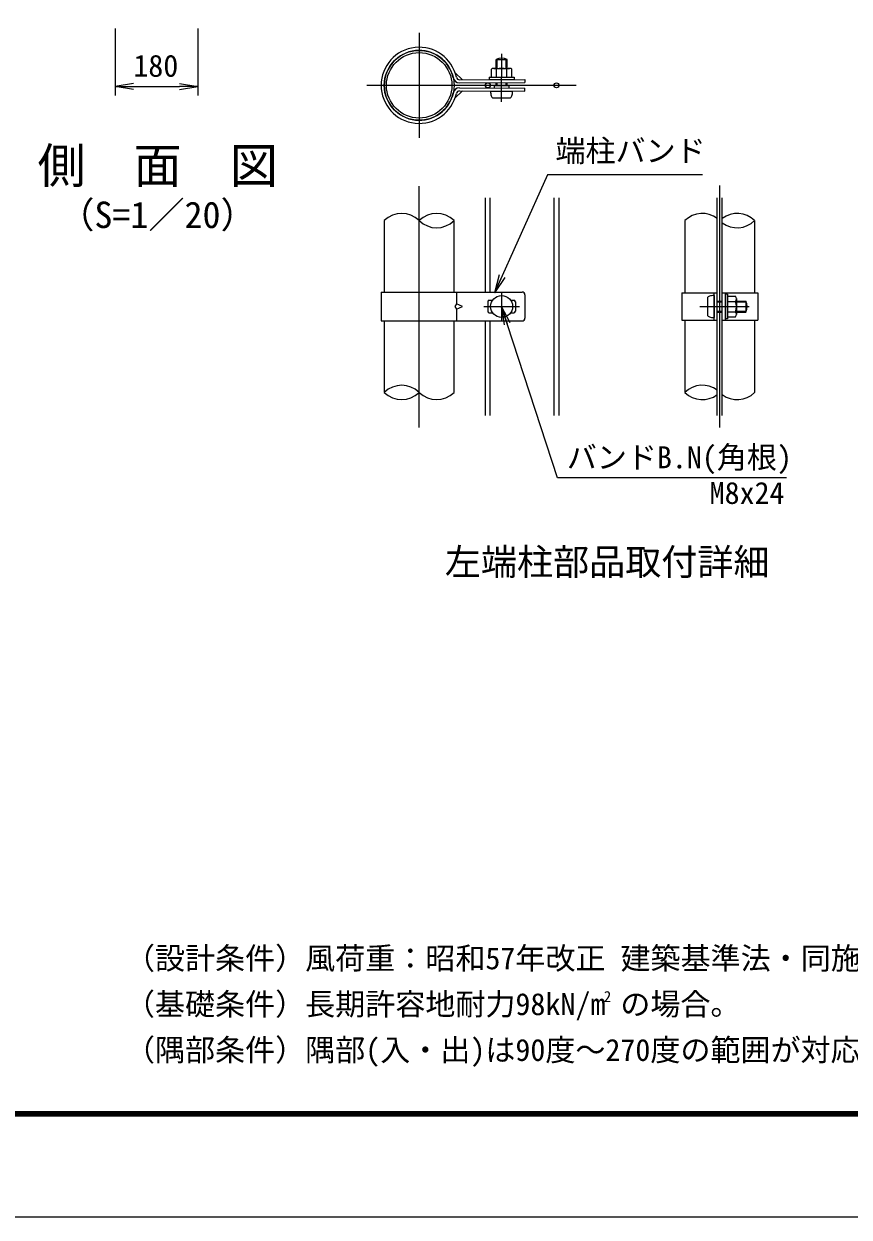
# Model space of a CAD drawing. Units: millimetres, scale not verified. Extents: x -4200 to 4200, y -2970 to 2970.
# Drawn here: x -593 to 1209, y -2970 to -366 of the extents above; entities that cross this region are included whole.
import ezdxf
from ezdxf.enums import TextEntityAlignment as Align

# ---------------------------------------------------------------- set-up
doc = ezdxf.new("R2010")
doc.units = ezdxf.units.MM
doc.header["$LTSCALE"] = 20
doc.linetypes.add('USER1', pattern=[50.8, 31.75, -6.35, 6.35, -6.35])
for name, color, linetype, lineweight in [('0-0_D-TTL-TXT', 7, 'Continuous', 18), ('0-2_D-STR-DIM', 7, 'Continuous', 9), ('0-3_0', 7, 'Continuous', 9), ('0-6_D-STR1', 1, 'Continuous', 18), ('0-8_D-BMK', 2, 'USER1', 13), ('0-9_D-STR2', 7, 'Continuous', 9), ('0-B_D-STR3', 3, 'Continuous', 13), ('0-C_D-STR-TXT', 7, 'Continuous', 9), ('0-F_D-TTL', 7, 'Continuous', 9)]:
    doc.layers.add(name, color=color, linetype=linetype, lineweight=lineweight)
doc.styles.add('ＭＳ ゴシック', font='')
doc.styles.get('ＭＳ ゴシック').set_extended_font_data('MS Gothic')

# ---------------------------------------------------------------- blocks, each defined once
blk = doc.blocks.new('_Open')
at = {"layer": '0-3_0'}
blk.add_line((-20, 3.33), (0, 0), dxfattribs=at)
blk.add_lwpolyline([(-20, -3.33), (0, 0), (-20, 0)], dxfattribs=at)

msp = doc.modelspace()

# ---------------------------------------------------------------- linework, layer by layer
at = {"layer": '0-2_D-STR-DIM'}
for p, q in [((-393.47, -376.02), (-393.47, -522.66)), ((-213.47, -376.02), (-213.47, -522.66)), ((-353.47, -502.66), (-253.47, -502.66))]:
    msp.add_line(p, q, dxfattribs=at)
for centre, start, end in [((231.91, -833.67), 45.18146, 134.81854), ((308.11, -833.67), 45.18146, 134.81854), ((888.33, -833.67), 52.7739, 134.81854), ((964.53, -833.67), 45.18146, 127.2261), ((308.11, -756.99), 225.18146, 314.81854), ((964.53, -756.99), 232.7739, 314.81854), ((231.91, -1208.67), 45.18146, 134.81854), ((231.91, -1131.99), 225.18146, 314.81854), ((308.11, -1131.99), 225.18146, 314.81854), ((888.33, -1208.67), 52.7739, 134.81854), ((888.33, -1131.99), 225.18146, 307.2261), ((964.53, -1131.99), 232.7739, 314.81854)]:
    msp.add_arc(centre, 54.05, start, end, dxfattribs=at)
at = {"layer": '0-6_D-STR1'}
for p, q in [((193.81, -795.33), (193.81, -951.33)), ((346.21, -951.33), (346.21, -795.33)), ((850.23, -795.33), (850.23, -952.83)), ((1002.63, -952.83), (1002.63, -795.33)), ((193.81, -1014.33), (193.81, -1170.33)), ((346.21, -1170.33), (346.21, -1014.33)), ((850.23, -1012.83), (850.23, -1170.33)), ((1002.63, -1170.33), (1002.63, -1012.83))]:
    msp.add_line(p, q, dxfattribs=at)
for radius in [76.2, 71.4]:
    msp.add_circle((270.01, -500.16), radius, dxfattribs=at)
at = {"layer": '0-8_D-BMK'}
for p, q in [((270.01, -385.86), (270.01, -614.46)), ((449.9, -535.95), (450.41, -431.48)), ((612.91, -500.16), (155.71, -500.16)), ((270.01, -1247.02), (270.01, -720.52)), ((926.43, -1247.02), (926.43, -718.65)), ((450.01, -952.83), (450.01, -1012.83)), ((411.01, -982.83), (489.01, -982.83)), ((883.17, -982.83), (990.39, -982.83))]:
    msp.add_line(p, q, dxfattribs=at)
at = {"layer": '0-9_D-STR2'}
for p, q in [((414.61, -951.33), (414.61, -745.33)), ((425.41, -951.33), (425.41, -745.33)), ((564.61, -1220.33), (564.61, -745.33)), ((575.41, -1220.33), (575.41, -745.33)), ((921.03, -1220.33), (921.03, -745.33)), ((931.83, -1220.33), (931.83, -745.33)), ((414.61, -1220.33), (414.61, -1014.33)), ((425.41, -1220.33), (425.41, -1014.33))]:
    msp.add_line(p, q, dxfattribs=at)
for centre in [(420.01, -500.16), (570.01, -500.16)]:
    msp.add_circle(centre, 5.4, dxfattribs=at)
at = {"layer": '0-B_D-STR3'}
for p, q in [((427.64, -482.61), (427.64, -465.21)), ((432.8, -463.11), (467.44, -463.11)), ((438.27, -463.11), (438.35, -443.85)), ((438.35, -443.85), (462.35, -443.97)), ((438.89, -482.61), (438.89, -465.21)), ((440.3, -463.11), (440.38, -442.89)), ((460.24, -463.11), (460.32, -442.99)), ((461.39, -482.61), (461.39, -465.21)), ((462.28, -463.11), (462.35, -443.97)), ((472.64, -482.61), (472.64, -465.21)), ((348.23, -472.1), (364.87, -487.82)), ((357.97, -487.86), (500.98, -487.17)), ((358.01, -494.76), (501.01, -494.07)), ((423.14, -482.61), (423.14, -487.41)), ((423.14, -487.41), (477.14, -487.41)), ((427.64, -482.61), (472.64, -482.61)), ((438.07, -500.85), (438.1, -494.37)), ((440.1, -500.86), (440.13, -494.36)), ((460.04, -500.96), (460.07, -494.26)), ((462.07, -500.97), (462.1, -494.25)), ((501.01, -487.17), (501.01, -494.07)), ((348.23, -528.22), (364.87, -512.5)), ((357.97, -512.46), (500.98, -513.15)), ((358.01, -505.56), (501.01, -506.25)), ((426.01, -512.79), (474.01, -513.02)), ((434.12, -500.83), (434.09, -505.93)), ((434.12, -500.83), (466.03, -500.99)), ((466.03, -500.99), (466, -506.09)), ((501.01, -513.15), (501.01, -506.25)), ((430.44, -527.21), (469.44, -527.4)), ((186.91, -951.33), (494.98, -951.33)), ((186.91, -951.33), (186.91, -1014.33)), ((351.71, -951.33), (351.71, -976.83)), ((500.98, -957.33), (500.98, -1008.33)), ((843.33, -952.83), (921.03, -952.83)), ((843.33, -952.83), (843.33, -1012.83)), ((899.73, -963.33), (899.73, -1002.33)), ((914.13, -1012.83), (914.13, -952.83)), ((914.13, -958.83), (914.13, -1006.83)), ((921.03, -1012.83), (921.03, -952.83)), ((931.83, -1012.83), (931.83, -952.83)), ((931.83, -952.83), (1009.53, -952.83)), ((938.73, -1012.83), (938.73, -952.83)), ((938.73, -955.83), (938.73, -1009.83)), ((943.53, -955.83), (938.73, -955.83)), ((943.53, -960.33), (943.53, -1005.33)), ((943.53, -960.33), (960.93, -960.33)), ((1009.53, -952.83), (1009.53, -1012.83)), ((351.71, -988.83), (351.71, -1014.33)), ((420.01, -972.33), (420.01, -993.33)), ((423.01, -969.33), (430.17, -969.33)), ((469.86, -969.33), (477.01, -969.33)), ((480.01, -972.33), (480.01, -993.33)), ((921.03, -970.83), (931.83, -970.83)), ((921.03, -972.86), (931.83, -972.86)), ((943.53, -971.58), (960.93, -971.58)), ((963.03, -965.5), (963.03, -1000.13)), ((963.03, -970.83), (983.13, -970.83)), ((963.03, -972.86), (984.1, -972.86)), ((983.13, -970.83), (983.13, -994.83)), ((186.91, -1014.33), (494.98, -1014.33)), ((423.01, -996.33), (430.17, -996.33)), ((469.86, -996.33), (477.01, -996.33)), ((843.33, -1012.83), (921.03, -1012.83)), ((921.03, -992.8), (931.83, -992.8)), ((921.03, -994.83), (931.83, -994.83)), ((931.83, -1012.83), (1009.53, -1012.83)), ((943.53, -994.08), (960.93, -994.08)), ((943.53, -1005.33), (960.93, -1005.33)), ((963.03, -992.8), (984.1, -992.8)), ((963.03, -994.83), (983.13, -994.83))]:
    msp.add_line(p, q, dxfattribs=at)
for points in [[(423.14, -482.61), (477.14, -482.61), (477.14, -487.41)], [(943.53, -955.83), (943.53, -1009.83), (938.73, -1009.83)]]:
    msp.add_lwpolyline(points, dxfattribs=at)
msp.add_lwpolyline([(364.87, -982.83), (351.71, -976.83), (348.23, -982.83), (351.71, -988.83)], close=True, dxfattribs=at)
msp.add_circle((450.01, -982.83), 24, dxfattribs=at)
for centre, radius, start, end in [((270.01, -500.16), 83.1, 12.31982, 347.68018), ((270.01, -500.16), 76.2, 12.31982, 347.68018), ((450.24, -466.41), 25.5, 61.65072, 117.79569), ((433.26, -471.65), 8.55, 48.83491, 131.16509), ((450.14, -494.3), 31.18, 68.85295, 111.14705), ((467.01, -471.65), 8.55, 48.86505, 131.13495), ((357.94, -480.96), 13.8, 192.31982, 270.27679), ((357.94, -480.96), 6.9, 192.31982, 270.27679), ((357.94, -519.36), 13.8, 89.72321, 167.68018), ((357.94, -519.36), 6.9, 89.72321, 167.68018), ((494.98, -957.33), 6, 0, 90), ((954.5, -965.96), 8.55, 318.83491, 41.16509), ((423.01, -972.33), 3, 90, 180), ((477.01, -972.33), 3, 0, 90), ((931.85, -982.83), 31.18, 338.85295, 21.14705), ((960.63, -982.83), 25.5, 331.92751, 28.07249), ((423.01, -993.33), 3, 180, 270), ((477.01, -993.33), 3, 270, 0), ((494.98, -1008.33), 6, 270, 0), ((954.49, -999.71), 8.55, 318.86505, 41.13495)]:
    msp.add_arc(centre, radius, start, end, dxfattribs=at)
for centre, major_axis, start_param, end_param in [((430.51, -512.81), (0.07, 14.4), 1.5707963, 3.1415927), ((469.51, -513), (0.07, 14.4), 3.1415927, 4.712389), ((914.13, -963.33), (14.4, 0), 1.5707963, 3.1415927), ((914.13, -1002.33), (14.4, 0), 3.1415927, 4.712389)]:
    msp.add_ellipse(centre, major_axis=major_axis, ratio=0.3125, start_param=start_param, end_param=end_param, dxfattribs=at)
at = {"layer": '0-C_D-STR-TXT'}
for points in [[(888.47, -695.52), (550.46, -695.52), (435.5, -951.22)], [(1072.26, -1356.35), (572.12, -1356.35), (450.63, -984.73)]]:
    msp.add_lwpolyline(points, dxfattribs=at)
at = {"layer": '0-F_D-TTL', "color": 2, "lineweight": 18}
msp.add_lwpolyline([(-4200, 2970), (4200, 2970), (4200, -2970), (-4200, -2970)], close=True, dxfattribs=at)
at = {"layer": '0-F_D-TTL'}
for points in [[(-3930, 2750), (3930, 2750), (3930, -2750), (-3930, -2750)], [(-3927.5, 2747.5), (3927.5, 2747.5), (3927.5, -2747.5), (-3927.5, -2747.5)], [(-3925, 2745), (3925, 2745), (3925, -2745), (-3925, -2745)], [(-3922.5, 2742.5), (3922.5, 2742.5), (3922.5, -2742.5), (-3922.5, -2742.5)], [(-3920, 2740), (3920, 2740), (3920, -2740), (-3920, -2740)]]:
    msp.add_lwpolyline(points, close=True, dxfattribs=at)

# ---------------------------------------------------------------- block references
at = {"layer": '0-2_D-STR-DIM', "xscale": 2, "yscale": 2, "rotation": 180}
msp.add_blockref('_Open', (-393.47, -502.66), dxfattribs=at)
at = {"layer": '0-2_D-STR-DIM', "xscale": 2, "yscale": 2}
msp.add_blockref('_Open', (-213.47, -502.66), dxfattribs=at)
at = {"layer": '0-C_D-STR-TXT', "xscale": 2, "yscale": 2}
for p, rotation in [((434.68, -953.04), 245.79158), ((450.01, -982.83), 108.10319)]:
    msp.add_blockref('_Open', p, dxfattribs=dict(at, rotation=rotation))

# ---------------------------------------------------------------- texts
at = {"layer": '0-0_D-TTL-TXT', "style": 'ＭＳ ゴシック'}
for s, height, p in [('側\u3000面\u3000図', 76.98, (-563.37, -736.95)), ('（S=1／20）', 57.77, (-517.89, -828.93)), ('左端柱部品取付詳細', 57.77, (326.01, -1586.25)), ('（設計条件）風荷重：昭和57年改正 建築基準法・同施行令に基づく風圧力に準拠。', 48.09, (-372.45, -2443.6)), ('（基礎条件）長期許容地耐力98kN/m の場合。', 48.09, (-372.45, -2543.6)), ('2', 24.05, (673.02, -2507.79)), ('（隅部条件）隅部(入・出)は90度～270度の範囲が対応可能です。', 48.09, (-372.45, -2643.6))]:
    msp.add_text(s, height=height, dxfattribs=at).set_placement(p, align=Align.BOTTOM_LEFT)
at = {"layer": '0-2_D-STR-DIM', "style": 'ＭＳ ゴシック'}
msp.add_text('180', height=48.09, dxfattribs=at).set_placement((-354.12, -495.91), align=Align.BOTTOM_LEFT)
at = {"layer": '0-C_D-STR-TXT', "style": 'ＭＳ ゴシック'}
for s, p in [('端柱バンド', (567.65, -681.41)), ('バンドB.N(角根)', (592.4, -1350.33)), ('M8x24', (904.27, -1428.07))]:
    msp.add_text(s, height=48.09, dxfattribs=at).set_placement(p, align=Align.BOTTOM_LEFT)

doc.saveas('drawing.dxf')
